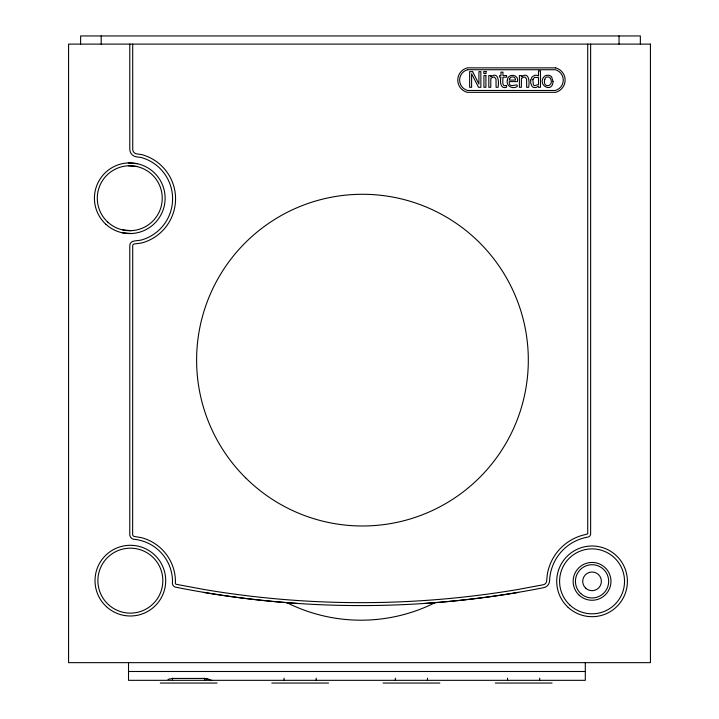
<?xml version="1.0" encoding="UTF-8"?>
<svg xmlns="http://www.w3.org/2000/svg" width="719" height="719" viewBox="0 0 719 719"><rect width="100%" height="100%" fill="white"/><g stroke="black" fill="none" stroke-linecap="round" stroke-linejoin="round"><path stroke-width="1.08" d="M168.012 679.374L172.515 678.43L204.654 678.43L209.175 679.401M424.291 603.457C464.285 600.599 504.145 595.539 543.483 587.711A7.235 7.235 0 0 0 549.586 580.817A46.07 46.07 0 0 1 587.971 537.057A3.218 3.218 0 0 0 590.632 533.507L590.632 44.111M128.521 671.492L585.302 671.492M160.274 683.05L217.057 683.05M271.809 683.05L328.592 683.05M383.092 683.05L439.875 683.05M495.274 683.05L552.057 683.05M297.702 603.457C256.764 600.563 215.997 595.242 175.751 587.198A4.089 4.089 0 0 1 172.416 582.983L172.515 581.033A42.673 42.673 0 0 0 135.379 539.439A5.105 5.105 0 0 1 129.78 533.507L129.78 245.799A4.781 4.781 0 0 1 133.941 241.054L140.861 240.146A42.825 42.825 0 0 0 140.861 157.416L136.484 156.841A7.702 7.702 0 0 1 129.78 149.201L129.78 44.111M128.225 162.916L137.419 163.716M128.35 165.783L136.79 166.52M122.733 229.927L131.173 230.664M122.113 232.731L131.298 233.54M204.654 678.43L211.754 680.327M640.35 44.111L640.35 35.95L80.618 35.95L80.618 44.111M619.032 35.95L619.032 44.111M587.711 44.111L587.729 533.893L581.563 535.556A49 49 0 0 0 547.267 574.661L546.62 581.213A4.314 4.314 0 0 1 543.51 584.718L518.12 589.463A942.492 942.492 0 0 1 203.863 589.463L176.155 584.286A1.159 1.159 0 0 1 175.346 583.262L175.436 580.979A45.603 45.603 0 0 0 141.544 537.677L134.714 536.545A2.175 2.175 0 0 1 132.638 534.334L132.718 245.574A1.851 1.851 0 0 1 134.102 244.002L141.625 242.995A45.764 45.764 0 0 0 141.625 154.576L136.295 153.83A4.781 4.781 0 0 1 132.736 149.777L132.7 44.111M585.302 662.657L585.302 680.327L128.521 680.327L128.521 662.657M539.654 678.197L539.654 680.327M507.524 678.197L507.524 680.327M427.472 678.197L427.472 680.327M395.342 678.197L395.342 680.327M316.189 678.197L316.189 680.327M284.059 678.197L284.059 680.327M204.654 678.197L204.654 680.327M172.515 678.197L172.515 680.327M101.19 35.95L101.19 44.111M435.381 602.522A165.397 165.397 0 0 1 286.602 602.522M518.606 592.348A945.413 945.413 0 0 1 203.378 592.348M553.028 81.427C552.704 93.515 536.931 85.372 543.968 76.843A4.691 4.691 0 0 1 546.656 75.315L548.912 75.315A4.638 4.638 0 0 1 551.599 76.843L553.028 81.427M507.335 80.124C505.736 85.938 512.584 89.533 517.186 86.586C518.696 81.705 508.701 90.019 509.25 81.624L517.401 81.624C519.397 74.327 507.704 72.907 507.335 80.124M530.721 80.07L530.694 82.91L531.826 86.055A3.775 3.775 0 0 0 534.064 87.529L536.041 87.52L538.504 86.1L538.504 87.305L540.481 87.305L540.481 70.92L538.504 70.92L538.504 76.016A5.339 5.339 0 0 0 534.612 75.324L532.123 76.852L530.721 80.07M544.768 79.432C542.081 89.381 555.284 86.379 550.152 78.029A2.66 2.66 0 0 0 548.507 76.987L547.051 76.987A2.678 2.678 0 0 0 545.397 78.029L544.768 79.432M532.878 79.566L533.327 84.644A2.166 2.166 0 0 0 534.774 85.678L538.504 84.438L538.504 77.652L534.559 77.31L532.878 79.566M509.546 78.802L509.25 80.106L515.478 80.106C516.053 76.493 510.679 75.666 509.546 78.802M491.67 76.151L490.798 76.843L490.798 75.54L488.812 75.54L488.812 87.305L490.798 87.305L490.798 78.524L492.326 77.49A3.379 3.379 0 0 1 494.519 77.149L496.002 79.09L496.083 87.305L498.06 87.305C498.923 83.413 498.986 71.684 491.67 76.151M522.264 76.151L521.383 76.843L521.383 75.54L519.406 75.54L519.406 87.305L521.383 87.305L521.383 78.524L522.92 77.49A3.379 3.379 0 0 1 525.104 77.149L526.596 79.09L526.668 87.305L528.654 87.305C529.517 83.413 529.579 71.684 522.264 76.151M467.602 69.725L465.508 70.507A10.749 10.749 0 0 0 465.508 89.686L467.602 90.468L555.293 90.468L557.378 89.686A10.749 10.749 0 0 0 557.378 70.507L555.293 69.725L467.602 69.725M506.473 85.417C501.26 87.646 503.138 79.674 502.949 77.185L506.589 77.185L506.589 75.54L502.949 75.54L502.949 72.161L500.963 72.161L500.963 75.54L499.633 75.54L499.633 77.185L500.963 77.185C499.849 81.085 500.37 89.704 506.589 87.197L506.473 85.417M650.425 44.111L68.575 44.111L68.575 662.657L650.425 662.657L650.425 44.111M555.625 67.865L467.26 67.865A12.627 12.627 0 0 0 467.26 92.329L555.625 92.329A12.627 12.627 0 0 0 555.625 67.865M472.608 71.621L469.651 71.621L469.651 87.305L471.601 87.305L471.601 73.778L478.53 87.305L480.867 87.305L480.867 71.621L478.917 71.621L478.917 84.033L472.608 71.621M486.044 71.514L483.797 71.514L483.797 73.572L486.044 73.572L486.044 71.514M485.909 75.54L483.932 75.54L483.932 87.305L485.909 87.305L485.909 75.54M106.475 606.701A35.348 35.348 0 0 0 164.867 588.304A35.348 35.348 0 0 0 119.731 546.934A35.348 35.348 0 0 0 106.475 606.701M108.416 604.589A32.472 32.472 0 0 0 162.063 587.684A32.472 32.472 0 0 0 120.594 549.676A32.472 32.472 0 0 0 108.416 604.589M568.172 607.402A35.348 35.348 0 0 0 626.564 588.996A35.348 35.348 0 0 0 581.428 547.635A35.348 35.348 0 0 0 568.172 607.402M570.113 605.281A32.472 32.472 0 0 0 623.759 588.376A32.472 32.472 0 0 0 582.291 550.377A32.472 32.472 0 0 0 570.113 605.281M579.28 595.287A18.91 18.91 0 0 0 610.521 585.437A18.91 18.91 0 0 0 586.371 563.31A18.91 18.91 0 0 0 579.28 595.287M107.823 222.162A32.472 32.472 0 0 0 161.469 205.257A32.472 32.472 0 0 0 120.001 167.257A32.472 32.472 0 0 0 107.823 222.162M105.882 224.283A35.348 35.348 0 0 0 164.274 205.877A35.348 35.348 0 0 0 119.138 164.516A35.348 35.348 0 0 0 105.882 224.283M580.826 593.597A16.627 16.627 0 0 0 608.283 584.942A16.627 16.627 0 0 0 587.055 565.485A16.627 16.627 0 0 0 580.826 593.597M585.742 588.232A9.347 9.347 0 0 0 601.174 583.37A9.347 9.347 0 0 0 589.247 572.432A9.347 9.347 0 0 0 585.742 588.232M245.664 477.883A165.855 165.855 0 0 0 522.839 402.406A165.855 165.855 0 0 0 318.885 200.107A165.855 165.855 0 0 0 245.664 477.883"/></g></svg>
